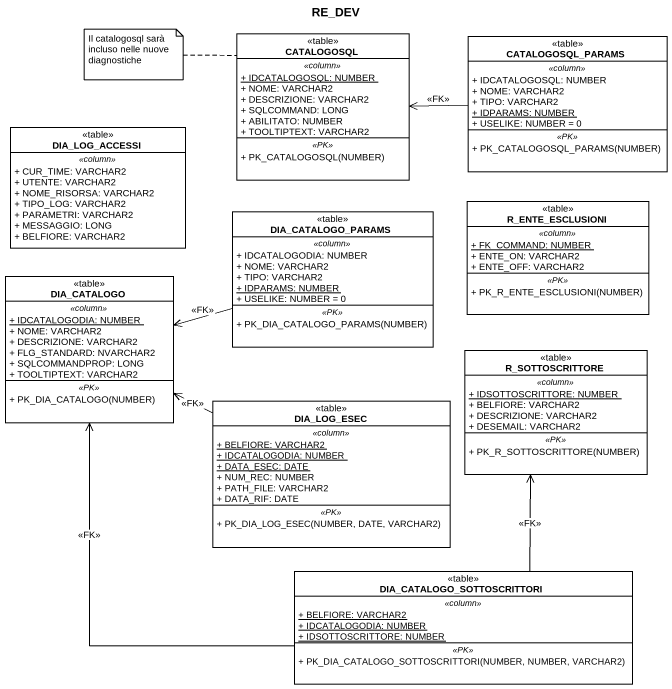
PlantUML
@startuml
title RE_DEV
hide circle
hide empty members
skinparam classAttributeIconSize 0
class CATALOGOSQL <<table>> {
  .. <<column>> ..
  {static} + IDCATALOGOSQL: NUMBER
  + NOME: VARCHAR2
  + DESCRIZIONE: VARCHAR2
  + SQLCOMMAND: LONG
  + ABILITATO: NUMBER
  + TOOLTIPTEXT: VARCHAR2
  .. <<PK>> ..
  + PK_CATALOGOSQL(NUMBER)
}
class CATALOGOSQL_PARAMS <<table>> {
  .. <<column>> ..
  + IDCATALOGOSQL: NUMBER
  + NOME: VARCHAR2
  + TIPO: VARCHAR2
  {static} + IDPARAMS: NUMBER
  + USELIKE: NUMBER = 0
  .. <<PK>> ..
  + PK_CATALOGOSQL_PARAMS(NUMBER)
}
class DIA_LOG_ACCESSI <<table>> {
  .. <<column>> ..
  + CUR_TIME: VARCHAR2
  + UTENTE: VARCHAR2
  + NOME_RISORSA: VARCHAR2
  + TIPO_LOG: VARCHAR2
  + PARAMETRI: VARCHAR2
  + MESSAGGIO: LONG
  + BELFIORE: VARCHAR2
}
class R_ENTE_ESCLUSIONI <<table>> {
  .. <<column>> ..
  {static} + FK_COMMAND: NUMBER
  + ENTE_ON: VARCHAR2
  + ENTE_OFF: VARCHAR2
  .. <<PK>> ..
  + PK_R_ENTE_ESCLUSIONI(NUMBER)
}
class DIA_CATALOGO_PARAMS <<table>> {
  .. <<column>> ..
  + IDCATALOGODIA: NUMBER
  + NOME: VARCHAR2
  + TIPO: VARCHAR2
  {static} + IDPARAMS: NUMBER
  + USELIKE: NUMBER = 0
  .. <<PK>> ..
  + PK_DIA_CATALOGO_PARAMS(NUMBER)
}
class DIA_CATALOGO <<table>> {
  .. <<column>> ..
  {static} + IDCATALOGODIA: NUMBER
  + NOME: VARCHAR2
  + DESCRIZIONE: VARCHAR2
  + FLG_STANDARD: NVARCHAR2
  + SQLCOMMANDPROP: LONG
  + TOOLTIPTEXT: VARCHAR2
  .. <<PK>> ..
  + PK_DIA_CATALOGO(NUMBER)
}
class R_SOTTOSCRITTORE <<table>> {
  .. <<column>> ..
  {static} + IDSOTTOSCRITTORE: NUMBER
  + BELFIORE: VARCHAR2
  + DESCRIZIONE: VARCHAR2
  + DESEMAIL: VARCHAR2
  .. <<PK>> ..
  + PK_R_SOTTOSCRITTORE(NUMBER)
}
class DIA_LOG_ESEC <<table>> {
  .. <<column>> ..
  {static} + BELFIORE: VARCHAR2
  {static} + IDCATALOGODIA: NUMBER
  {static} + DATA_ESEC: DATE
  + NUM_REC: NUMBER
  + PATH_FILE: VARCHAR2
  + DATA_RIF: DATE
  .. <<PK>> ..
  + PK_DIA_LOG_ESEC(NUMBER, DATE, VARCHAR2)
}
class DIA_CATALOGO_SOTTOSCRITTORI <<table>> {
  .. <<column>> ..
  {static} + BELFIORE: VARCHAR2
  {static} + IDCATALOGODIA: NUMBER
  {static} + IDSOTTOSCRITTORE: NUMBER
  .. <<PK>> ..
  + PK_DIA_CATALOGO_SOTTOSCRITTORI(NUMBER, NUMBER, VARCHAR2)
}
CATALOGOSQL_PARAMS -left-> CATALOGOSQL : <<FK>>
DIA_CATALOGO_PARAMS -left-> DIA_CATALOGO : <<FK>>
DIA_LOG_ESEC -left-> DIA_CATALOGO : <<FK>>
DIA_CATALOGO_SOTTOSCRITTORI -up-> DIA_CATALOGO : <<FK>>
DIA_CATALOGO_SOTTOSCRITTORI -up-> R_SOTTOSCRITTORE : <<FK>>
note left of CATALOGOSQL : Il catalogosql sarà incluso nelle nuove diagnostiche
@enduml
